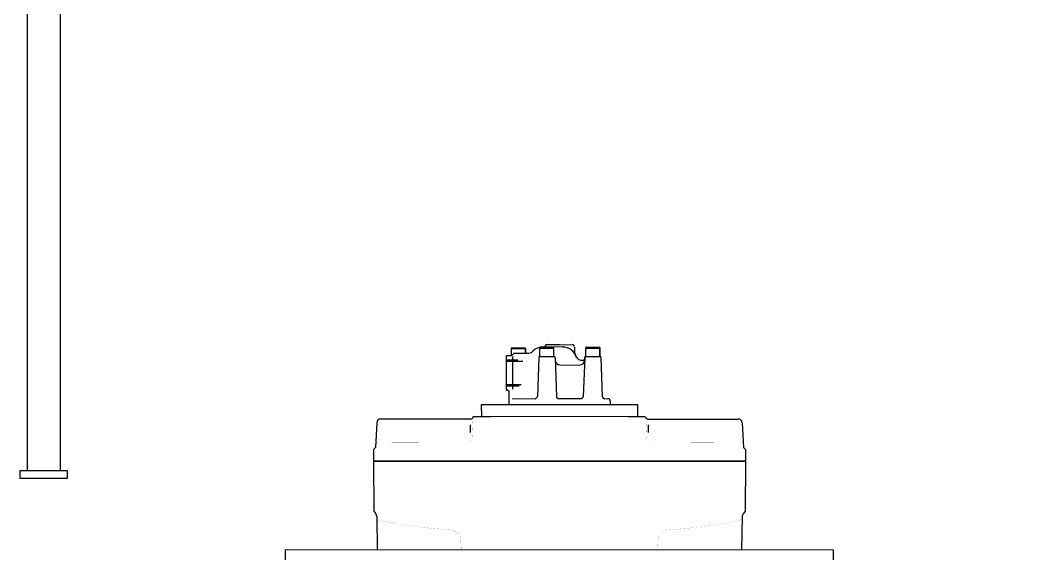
# Model space of a CAD drawing. Extents: x 1551 to 113148, y -1700 to 77018.
# Drawn here: x 20635 to 21927, y 42324 to 43006 of the extents above; entities that cross this region are included whole.
import ezdxf

# ---------------------------------------------------------------- set-up
doc = ezdxf.new("R2010")
doc.units = 0
doc.header["$LTSCALE"] = 500
doc.header["$MEASUREMENT"] = 0
for name, color, linetype in [('M1CO1', 1, 'CONTINUOUS'), ('S0CO1', 7, 'CONTINUOUS'), ('SAFECO1', 1, 'CONTINUOUS'), ('U0CO2', 7, 'CONTINUOUS')]:
    doc.layers.add(name, color=color, linetype=linetype)
doc.styles.add('ROMANS', font='romans', dxfattribs={"height": 100})
doc.dimstyles.get("Standard").update_dxf_attribs({"dimtxt": 2, "dimasz": 2.5, "dimexe": 1, "dimexo": 1, "dimgap": 1, "dimtad": 1, "dimdsep": 46, "dimtxsty": 'ROMANS', "dimcen": 0, "dimclrd": 1, "dimclre": 1, "dimclrt": 2, "dimadec": 0, "dimazin": 0, "dimtfac": 1, "dimtmove": 2, "dimatfit": 3, "dimfxl": 1, "dimtvp": 100, "dimtolj": 1, "dimarcsym": 0})

# ---------------------------------------------------------------- blocks, each defined once
blk = doc.blocks.new('DOT')
at = {"layer": 'SAFECO1', "color": 0, "linetype": 'ByBlock'}
blk.add_line((-0.5, 0), (-1, 0), dxfattribs=at)
at = {"layer": 'SAFECO1', "color": 0, "linetype": 'ByBlock', "const_width": 0.5}
blk.add_lwpolyline([(-0.25, 0, 1), (0.25, 0, 1)], format="xyb", close=True, dxfattribs=at)
blk = doc.blocks.new('sb vinsj')
at = {"layer": 'U0CO2'}
for p, q in [((342.7, -1963.2), (317.6, -1967.8)), ((322.5, -1963.8), (338.2, -1961)), ((338.2, -1961), (354, -1958.2)), ((357.5, -1960.6), (358.7, -1967.7)), ((371.9, -1959.3), (389.7, -1956.1)), ((371.9, -1959.3), (372.7, -1958.1)), ((373.9, -1970.1), (371.9, -1959.3)), ((373.9, -1970.1), (371.9, -1959.3)), ((372.7, -1958.1), (388.5, -1955.3)), ((372.7, -1958.1), (388.5, -1955.3)), ((388.5, -1955.3), (389.7, -1956.1)), ((391.6, -1966.9), (389.7, -1956.1)), ((389.7, -1956.1), (391.6, -1966.9)), ((278.6, -1976.8), (296.3, -1973.6)), ((278.6, -1976.8), (279.4, -1975.6)), ((279.4, -1975.6), (295.1, -1972.8)), ((279.4, -1975.6), (295.1, -1972.8)), ((295.1, -1972.8), (296.3, -1973.6)), ((297.4, -1979.5), (296.3, -1973.6)), ((296.3, -1973.6), (297.4, -1979.5)), ((314.2, -1969.7), (331.9, -1966.5)), ((316.1, -1980.5), (314.2, -1969.7)), ((315, -1968.5), (330.7, -1965.7)), ((317.6, -1967.8), (320.2, -1967.3)), ((320.2, -1965.8), (320.2, -1967.3)), ((333.8, -1977.3), (331.9, -1966.5)), ((358.7, -1967.7), (361.9, -1972.7)), ((368.3, -1975.9), (373.2, -1975)), ((368.3, -1975.9), (373.2, -1975)), ((372.7, -1971.3), (373.5, -1970.2)), ((373.2, -1975), (372.7, -1971.3)), ((372.7, -1971.3), (379.8, -2020.7)), ((373.4, -1970.2), (392, -1966.9)), ((373.5, -1970.2), (391.6, -1966.9)), ((373.5, -1970.2), (373.9, -1970.1)), ((391.6, -1966.9), (393.2, -1967.6)), ((393.2, -1967.6), (403.7, -2016.4)), ((273.8, -1986.8), (279.5, -1985.8)), ((273.8, -1986.8), (279.5, -1985.8)), ((281.6, -2030.1), (273.8, -1986.8)), ((280.2, -1985.6), (278.6, -1976.8)), ((280.2, -1985.6), (278.6, -1976.8)), ((279.5, -1985.8), (280.2, -1985.6)), ((281.8, -1986.4), (289.2, -2027.5)), ((282.9, -1982.1), (294.1, -1980.1)), ((284.1, -1981.9), (299.7, -1979.1)), ((297.4, -1979.5), (299.7, -1979.1)), ((314.9, -1981.7), (322, -2031.1)), ((315.7, -1980.6), (334.2, -1977.3)), ((316.1, -1980.5), (333.8, -1977.3)), ((335.4, -1978), (345.9, -2026.8)), ((343.1, -1986.5), (368.4, -1982)), ((274.8, -1992.2), (289.2, -1989.6)), ((275, -1993.7), (295.6, -1990)), ((466.3, -2034.5), (579.8, -2014.1)), ((450.3, -2019.1), (253.4, -2054.5)), ((280.3, -2023.2), (298.8, -2019.9)), ((280.6, -2024.7), (296.8, -2021.8)), ((349.4, -2029.1), (377.3, -2024.1)), ((407.2, -2018.7), (411.3, -2018)), ((414.8, -2020.3), (415.5, -2025.3)), ((415.5, -2025.3), (415.8, -2025)), ((452.9, -2033.9), (450.3, -2019.1)), ((585.5, -2017.9), (592.8, -2048.8)), ((462.8, -2032.1), (246.3, -2071)), ((281.6, -2030.1), (282.1, -2030)), ((282.1, -2030), (281.6, -2030.1)), ((285.3, -2031.1), (282.1, -2030)), ((288.4, -2048.2), (285.3, -2031.1)), ((288.4, -2048.2), (285.3, -2031.1)), ((290.9, -2039.6), (319.6, -2034.5)), ((462.8, -2032.1), (440.6, -2036.1)), ((469.9, -2051.4), (468.1, -2041.6)), ((592.8, -2048.8), (595.7, -2050.9)), ((595.7, -2050.9), (598.4, -2065.6)), ((130.5, -2149.8), (598, -2065.7)), ((598.4, -2065.6), (130.9, -2149.7)), ((253.4, -2054.5), (256.1, -2069.2)), ((598.4, -2065.6), (609.4, -2128.5)), ((243.5, -2074.6), (130, -2095)), ((246.3, -2071), (268.4, -2067)), ((246, -2091.7), (244.2, -2081.8)), ((125.9, -2100.5), (129.9, -2132.1)), ((609.4, -2128.5), (607.4, -2132.3)), ((129.9, -2132.1), (127.8, -2135)), ((127.8, -2135), (130.5, -2149.8)), ((606.8, -2136), (613.5, -2177.7)), ((130.5, -2149.8), (142.1, -2212.5)), ((142.1, -2212.5), (145.3, -2215.4)), ((147.1, -2218.7), (155.3, -2260.1))]:
    blk.add_line(p, q, dxfattribs=at)
at = {"layer": 'U0CO2', "const_width": 0.1}
for points in [[(463, -2032.4), (469.2, -2059, 0.39896), (474.9, -2062.8), (586.6, -2043.1, -0.39896), (592.4, -2046.9), (593, -2049.6), (595.9, -2051.6), (598.5, -2066.4), (609.2, -2125.3, -0.156457), (608.4, -2131.3, 0.087591), (607.5, -2134.7, -0.232657), (602.8, -2142.2, -0.02827), (515, -2170, 0.354362), (506.3, -2183.9), (508, -2197.1)], [(245.8, -2071.5), (249.3, -2098.5, -0.39896), (245.2, -2104.1), (133.6, -2124.5, 0.39896), (129.6, -2130.1), (129.9, -2132.8), (127.9, -2135.7), (130.6, -2150.5), (141.1, -2209.5, 0.156457), (144, -2214.8, -0.087591), (146, -2217.7, 0.232657), (153, -2223.1, 0.02827), (245, -2218.6, -0.354362), (258, -2228.6), (261, -2241.5)]]:
    blk.add_lwpolyline(points, format="xyb", dxfattribs=at)
at = {"layer": 'U0CO2'}
blk.add_lwpolyline([(57.7, -2379.3), (40, -2280.8), (728.9, -2157), (746.6, -2255.4)], close=True, dxfattribs=at)
for centre, radius, start, end in [((345.9, -1981), 18, 27.1523, 100.1946), ((354.5, -1961.1), 3, 10.1946, 100.1946), ((372.9, -1959.1), 1, 100.1946, 190.1946), ((388.7, -1956.3), 1, 10.1946, 100.1946), ((279.6, -1976.6), 1, 100.1946, 190.1946), ((295.3, -1973.8), 1, 10.1946, 100.1946), ((298, -1969.3), 10, 280.1946, 324.61), ((298, -1969.3), 10, 280.1933, 324.6101), ((320.8, -1985.5), 18, 100.1946, 144.6101), ((320.8, -1985.5), 18, 100.1946, 144.6101), ((315.2, -1969.5), 1, 100.1946, 190.1946), ((323, -1966.7), 2.86, 100.1946, 192.9912), ((323, -1966.8), 3, 100.1946, 160.1948), ((330.9, -1966.7), 1, 10.1946, 100.1946), ((369, -1966.5), 9.39, 221.3337, 266.0132), ((367.3, -1976.1), 6, 280.1946, 8.1947), ((373.7, -1971.2), 1, 100.1946, 188.1938), ((392.2, -1967.8), 1, 12.1953, 100.1946), ((279, -1982.8), 3, 280.1946, 340.1945), ((284.6, -1984.9), 3, 100.1946, 160.1946), ((315.9, -1981.6), 1, 100.1946, 188.1938), ((315.9, -1981.6), 1, 100.1946, 188.1938), ((334.4, -1978.2), 1, 12.1953, 100.1946), ((342.1, -1980.6), 6, 192.1947, 280.1946), ((580.7, -2019), 5, 13.1946, 100.1946), ((348.9, -2026.2), 3, 192.1947, 280.1946), ((376.8, -2021.1), 3, 280.1946, 8.1944), ((406.6, -2015.8), 3, 192.1946, 280.1947), ((411.8, -2020.9), 3, 12.1947, 100.1946), ((282.6, -2033), 3, 52.0049, 100.1946), ((286.3, -2028.3), 3, 232.0049, 250.8071), ((319, -2031.5), 3, 280.1946, 8.1944), ((465.7, -2031.6), 3, 190.1946, 280.1946), ((242.9, -2071.6), 3, 280.1946, 10.1946), ((130.8, -2099.9), 5, 100.1946, 187.1946), ((612.7, -2135.1), 6, 152.8576, 189.1946), ((141.2, -2219.8), 6, 11.1946, 47.5316)]:
    blk.add_arc(centre, radius, start, end, dxfattribs=at)

msp = doc.modelspace()

# ---------------------------------------------------------------- linework, layer by layer
at = {"layer": 'S0CO1'}
for points in [[(20643.905, 45850.723), (20643.905, 42430.727)], [(20686.305, 45850.723), (20686.305, 42430.727)]]:
    msp.add_lwpolyline(points, dxfattribs=at)
msp.add_lwpolyline([(20635.105, 42430.727), (20695.105, 42430.727), (20695.105, 42420.727), (20635.105, 42420.727)], close=True, dxfattribs=at)

# ---------------------------------------------------------------- block references
at = {"layer": 'S0CO1', "rotation": 349.8054289121566}
msp.add_blockref('sb vinsj', (21338.675, 44581.634), dxfattribs=at)

# ---------------------------------------------------------------- leaders
at = {"layer": 'M1CO1', "linetype": 'Continuous'}
msp.add_leader([(22649.871, 42305.615), (19406.93, 38360.406)], dimstyle='Standard', override={"dimasz": 250, "dimgap": 1, "dimtad": 0, "dimldrblk": 'DOT'}, dxfattribs=at)

doc.saveas('drawing.dxf')
